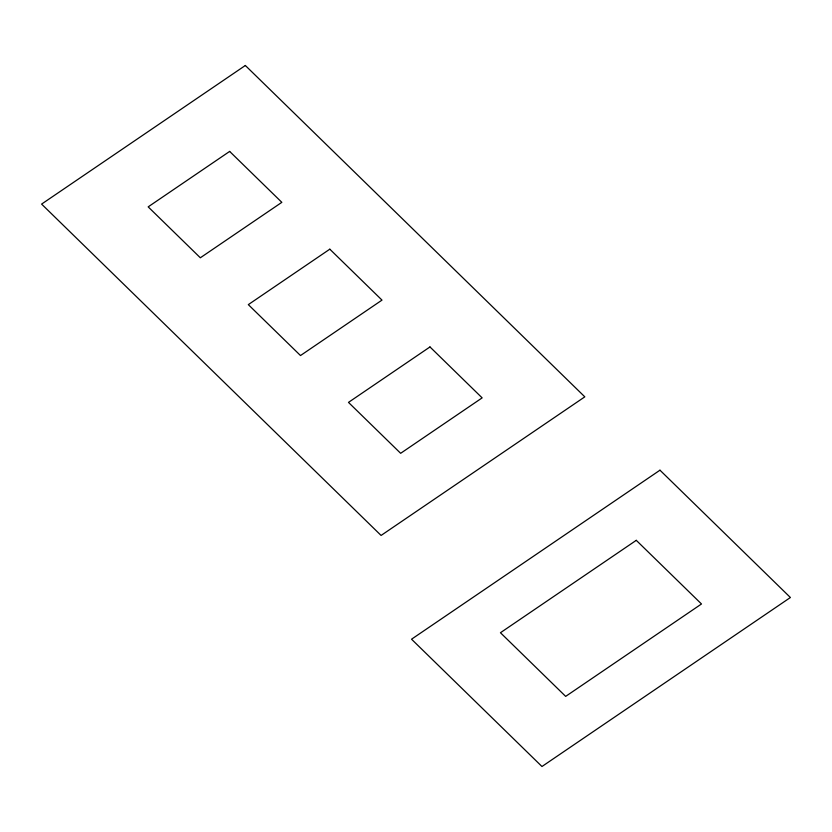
<?xml version="1.0" encoding="UTF-8"?>
<svg xmlns="http://www.w3.org/2000/svg" width="832" height="832" viewBox="0 0 832 832"><rect width="100%" height="100%" fill="white"/><g stroke="black" fill="none" stroke-linecap="round" stroke-linejoin="round"><path stroke-width="1.25" d="M245.336 65.489L41.6 204.09L381.087 535.444L584.813 396.843L245.336 65.489M229.653 151.424L148.169 206.866L200.335 257.785L281.83 202.342L229.653 151.424M329.815 249.184L248.321 304.626L300.498 355.545L381.992 300.113L329.815 249.184M429.978 346.944L348.483 402.386L400.65 453.305L482.144 397.873L429.978 346.944M659.974 470.194L411.538 639.205L541.965 766.511L790.4 597.511L659.974 470.194M636.272 540.332L500.448 632.726L565.666 696.384L701.49 603.98L636.272 540.332"/></g></svg>
